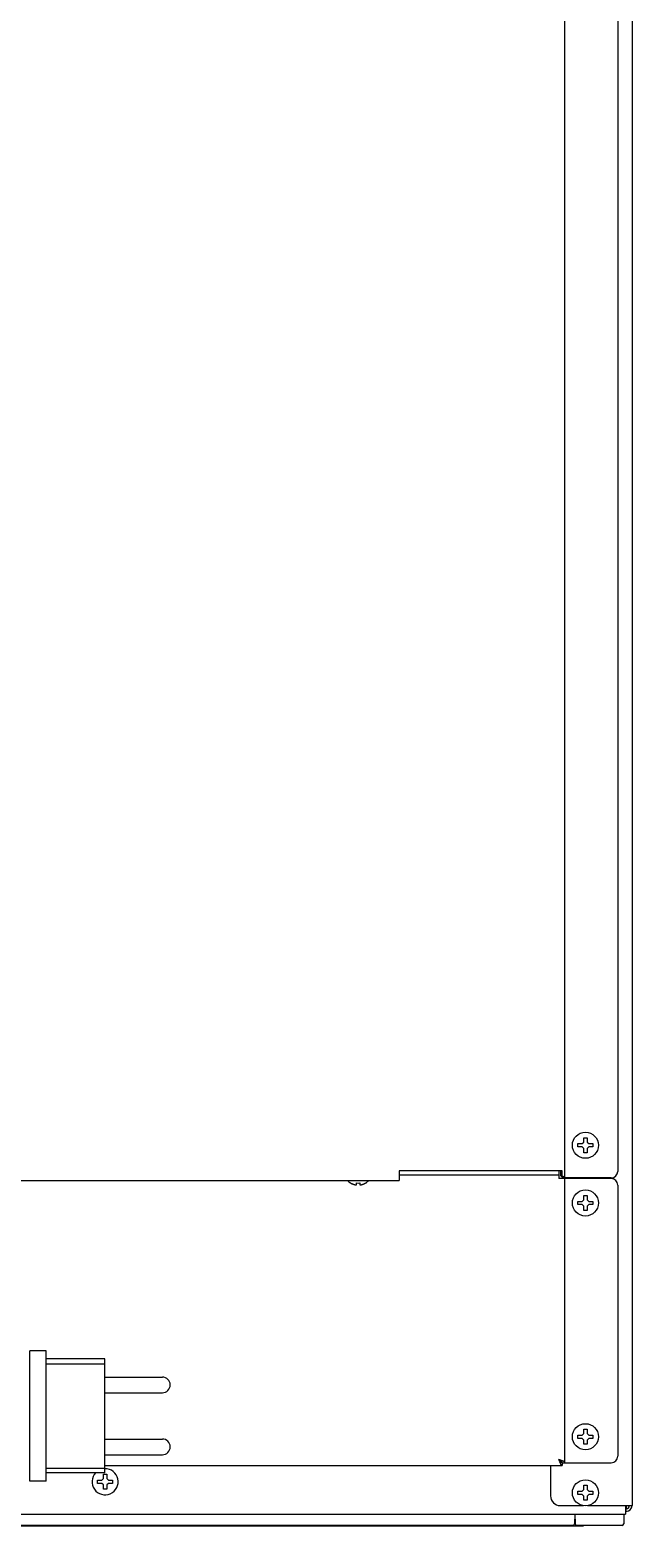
# Model space of a CAD drawing. Header units: millimetres. Extents: x -3169 to 1166, y -4146 to -91.
# Drawn here: x -2817.2 to -2632.6, y -2391.8 to -1932.9 of the extents above; entities that cross this region are included whole.
import ezdxf

# ---------------------------------------------------------------- set-up
doc = ezdxf.new("R2010")
doc.units = ezdxf.units.MM
doc.header["$LTSCALE"] = 23.1
doc.layers.get('0').update_dxf_attribs({"linetype": 'CONTINUOUS'})

msp = doc.modelspace()

# ---------------------------------------------------------------- linework, layer by layer
for p, q in [((-2632.62, -1479.56), (-2632.62, -2385.46)), ((-2653.22, -2284.96), (-2653.22, -1491.96)), ((-2637.02, -1498.76), (-2637.02, -2282.96)), ((-2649.22, -2274.46), (-2647.92, -2274.46)), ((-2649.22, -2275.46), (-2649.22, -2274.46)), ((-2647.92, -2275.46), (-2649.22, -2275.46)), ((-2647.92, -2274.46), (-2647.42, -2273.96)), ((-2647.42, -2275.96), (-2647.92, -2275.46)), ((-2647.42, -2272.66), (-2646.42, -2272.66)), ((-2647.42, -2273.96), (-2647.42, -2272.66)), ((-2647.42, -2277.26), (-2647.42, -2275.96)), ((-2646.42, -2272.66), (-2646.42, -2273.96)), ((-2646.42, -2273.96), (-2645.92, -2274.46)), ((-2645.92, -2275.46), (-2646.42, -2275.96)), ((-2646.42, -2275.96), (-2646.42, -2277.26)), ((-2645.92, -2274.46), (-2644.62, -2274.46)), ((-2644.62, -2275.46), (-2645.92, -2275.46)), ((-2644.62, -2274.46), (-2644.62, -2275.46)), ((-2646.42, -2277.26), (-2647.42, -2277.26)), ((-2654.02, -2282.76), (-2704.02, -2282.76)), ((-2704.02, -2282.76), (-2704.02, -2285.76)), ((-2704.02, -2284.06), (-2655.02, -2284.06)), ((-2655.02, -2282.76), (-2655.02, -2285.16)), ((-2639.02, -2285.16), (-2655.02, -2285.16)), ((-2654.46, -2284.34), (-2654.46, -2282.76)), ((-2654.02, -2284.34), (-2654.46, -2284.34)), ((-2654.02, -2284.34), (-2654.02, -2282.76)), ((-2653.22, -2284.96), (-2654.02, -2284.96)), ((-2639.02, -2284.96), (-2653.22, -2284.96)), ((-2653.22, -2372.36), (-2653.22, -2285.16)), ((-2945.22, -2285.76), (-2704.02, -2285.76)), ((-2718.92, -2286.54), (-2718.92, -2286.51)), ((-2717.12, -2287.06), (-2717.12, -2286.51)), ((-2716.12, -2286.51), (-2716.12, -2287.06)), ((-2714.32, -2286.51), (-2714.32, -2286.54)), ((-2637.02, -2287.16), (-2637.02, -2370.36)), ((-2649.22, -2292.16), (-2647.92, -2292.16)), ((-2649.22, -2293.16), (-2649.22, -2292.16)), ((-2647.92, -2293.16), (-2649.22, -2293.16)), ((-2647.92, -2292.16), (-2647.42, -2291.66)), ((-2647.42, -2293.66), (-2647.92, -2293.16)), ((-2647.42, -2290.36), (-2646.42, -2290.36)), ((-2647.42, -2291.66), (-2647.42, -2290.36)), ((-2647.42, -2294.96), (-2647.42, -2293.66)), ((-2646.42, -2290.36), (-2646.42, -2291.66)), ((-2646.42, -2291.66), (-2645.92, -2292.16)), ((-2645.92, -2293.16), (-2646.42, -2293.66)), ((-2646.42, -2293.66), (-2646.42, -2294.96)), ((-2645.92, -2292.16), (-2644.62, -2292.16)), ((-2644.62, -2293.16), (-2645.92, -2293.16)), ((-2644.62, -2292.16), (-2644.62, -2293.16)), ((-2646.42, -2294.96), (-2647.42, -2294.96)), ((-2812.22, -2337.96), (-2817.22, -2337.96)), ((-2817.22, -2377.96), (-2817.22, -2337.96)), ((-2812.22, -2377.96), (-2812.22, -2337.96)), ((-2794.22, -2340.46), (-2812.22, -2340.46)), ((-2812.22, -2341.96), (-2794.22, -2341.96)), ((-2794.22, -2375.46), (-2794.22, -2340.46)), ((-2794.22, -2346.06), (-2776.62, -2346.06)), ((-2794.22, -2350.86), (-2776.62, -2350.86)), ((-2647.92, -2363.86), (-2647.42, -2363.36)), ((-2647.42, -2362.06), (-2646.42, -2362.06)), ((-2647.42, -2363.36), (-2647.42, -2362.06)), ((-2646.42, -2362.06), (-2646.42, -2363.36)), ((-2646.42, -2363.36), (-2645.92, -2363.86)), ((-2794.22, -2365.06), (-2776.62, -2365.06)), ((-2649.22, -2363.86), (-2647.92, -2363.86)), ((-2649.22, -2364.86), (-2649.22, -2363.86)), ((-2647.92, -2364.86), (-2649.22, -2364.86)), ((-2647.42, -2365.36), (-2647.92, -2364.86)), ((-2647.42, -2366.66), (-2647.42, -2365.36)), ((-2646.42, -2366.66), (-2647.42, -2366.66)), ((-2645.92, -2364.86), (-2646.42, -2365.36)), ((-2646.42, -2365.36), (-2646.42, -2366.66)), ((-2645.92, -2363.86), (-2644.62, -2363.86)), ((-2644.62, -2364.86), (-2645.92, -2364.86)), ((-2644.62, -2363.86), (-2644.62, -2364.86)), ((-2794.22, -2369.86), (-2776.62, -2369.86)), ((-2654.02, -2372.36), (-2653.22, -2372.36)), ((-2654.02, -2372.36), (-2654.02, -2373.16)), ((-2653.22, -2372.36), (-2639.02, -2372.36)), ((-2812.22, -2373.96), (-2794.22, -2373.96)), ((-2794.22, -2375.46), (-2812.22, -2375.46)), ((-2794.68, -2375.86), (-2793.68, -2375.86)), ((-2794.68, -2377.16), (-2794.68, -2375.86)), ((-2794.22, -2373.16), (-2654.02, -2373.16)), ((-2793.68, -2375.86), (-2793.68, -2377.16)), ((-2657.62, -2373.16), (-2657.62, -2382.46)), ((-2812.22, -2377.96), (-2817.22, -2377.96)), ((-2796.48, -2377.66), (-2795.18, -2377.66)), ((-2796.48, -2378.66), (-2796.48, -2377.66)), ((-2795.18, -2378.66), (-2796.48, -2378.66)), ((-2795.18, -2377.66), (-2794.68, -2377.16)), ((-2794.68, -2379.16), (-2795.18, -2378.66)), ((-2794.68, -2380.46), (-2794.68, -2379.16)), ((-2793.68, -2380.46), (-2794.68, -2380.46)), ((-2793.68, -2377.16), (-2793.18, -2377.66)), ((-2793.18, -2378.66), (-2793.68, -2379.16)), ((-2793.68, -2379.16), (-2793.68, -2380.46)), ((-2793.18, -2377.66), (-2791.88, -2377.66)), ((-2791.88, -2378.66), (-2793.18, -2378.66)), ((-2791.88, -2377.66), (-2791.88, -2378.66)), ((-2649.22, -2381.06), (-2647.92, -2381.06)), ((-2649.22, -2382.06), (-2649.22, -2381.06)), ((-2647.92, -2381.06), (-2647.42, -2380.56)), ((-2647.42, -2379.26), (-2646.42, -2379.26)), ((-2647.42, -2380.56), (-2647.42, -2379.26)), ((-2646.42, -2379.26), (-2646.42, -2380.56)), ((-2646.42, -2380.56), (-2645.92, -2381.06)), ((-2645.92, -2381.06), (-2644.62, -2381.06)), ((-2644.62, -2381.06), (-2644.62, -2382.06)), ((-2654.62, -2385.46), (-2647.55, -2385.46)), ((-2647.92, -2382.06), (-2649.22, -2382.06)), ((-2647.42, -2382.56), (-2647.92, -2382.06)), ((-2647.42, -2383.86), (-2647.42, -2382.56)), ((-2646.42, -2383.86), (-2647.42, -2383.86)), ((-2645.92, -2382.06), (-2646.42, -2382.56)), ((-2646.42, -2382.56), (-2646.42, -2383.86)), ((-2646.28, -2385.46), (-2632.62, -2385.46)), ((-2644.62, -2382.06), (-2645.92, -2382.06)), ((-2634.62, -2385.46), (-2634.62, -2388.06)), ((-2634.42, -2385.46), (-2634.42, -2386.46)), ((-3165.62, -2388.06), (-2634.62, -2388.06)), ((-2650.12, -2388.06), (-2650.22, -2391.08)), ((-2650.12, -2388.06), (-2650.06, -2391.07)), ((-2635.12, -2388.06), (-2635.17, -2391.07)), ((-2634.42, -2386.46), (-2634.62, -2386.46)), ((-2634.42, -2387.26), (-2634.62, -2387.26)), ((-2634.42, -2387.26), (-2634.42, -2386.46)), ((-2647.62, -2391.76), (-3152.62, -2391.76)), ((-2650.72, -2391.56), (-3149.51, -2391.56)), ((-2635.67, -2391.56), (-2649.56, -2391.56)), ((-2647.62, -2391.56), (-2647.62, -2391.76))]:
    msp.add_line(p, q)
for centre in [(-2646.92, -2274.96), (-2646.92, -2292.66), (-2646.92, -2364.36), (-2646.92, -2381.56)]:
    msp.add_circle(centre, 4)
for centre, radius, start, end in [((-2639.02, -2282.96), 2, 270, 0), ((-2639.02, -2287.16), 2, 0, 90), ((-2716.42, -2282.44), 4.8, 223.8283, 238.6273), ((-2716.43, -2282.45), 4.75, 238.4659, 241.0313), ((-2716.43, -2282.46), 4.75, 241.0316, 241.9926), ((-2716.43, -2282.46), 4.75, 241.9926, 243.3187), ((-2716.43, -2282.46), 4.74, 243.3188, 244.4598), ((-2716.44, -2282.47), 4.74, 244.4598, 245.4278), ((-2716.44, -2282.47), 4.73, 245.4278, 246.6825), ((-2716.44, -2282.48), 4.73, 246.6826, 247.4526), ((-2716.44, -2282.48), 4.72, 247.4524, 248.9975), ((-2716.45, -2282.49), 4.72, 248.9977, 249.4819), ((-2716.45, -2282.5), 4.7, 249.4813, 251.5344), ((-2716.46, -2282.52), 4.68, 251.535, 252.6227), ((-2716.46, -2282.53), 4.67, 252.6228, 253.6051), ((-2716.47, -2282.56), 4.64, 253.6036, 255.6824), ((-2717.36, -2285.07), 2.01, 262.7259, 264.7415), ((-2717.36, -2285.09), 1.98, 264.7442, 265.3991), ((-2717.37, -2285.1), 1.97, 265.3984, 266.7833), ((-2717.37, -2285.11), 1.96, 266.7841, 267.6235), ((-2717.37, -2285.12), 1.96, 267.6234, 268.8455), ((-2717.37, -2285.12), 1.95, 268.8459, 269.8005), ((-2717.37, -2285.12), 1.95, 269.8006, 270.9258), ((-2717.37, -2285.12), 1.95, 270.9261, 271.9964), ((-2717.37, -2285.11), 1.96, 271.9964, 273.0228), ((-2717.37, -2285.1), 1.97, 273.0233, 274.286), ((-2717.37, -2285.09), 1.98, 274.2856, 275.1372), ((-2717.37, -2285.07), 2.01, 275.1401, 277.2744), ((-2716.62, -2282.76), 3.78, 262.3953, 277.6047), ((-2715.86, -2285.07), 2.01, 262.7256, 264.8598), ((-2715.86, -2285.09), 1.98, 264.8627, 265.7144), ((-2715.87, -2285.1), 1.97, 265.714, 266.9766), ((-2715.87, -2285.11), 1.96, 266.9771, 268.0037), ((-2715.87, -2285.12), 1.95, 268.0037, 269.0738), ((-2715.87, -2285.12), 1.95, 269.0741, 270.1995), ((-2715.87, -2285.12), 1.95, 270.1995, 271.1541), ((-2715.87, -2285.12), 1.95, 271.1545, 272.3767), ((-2715.87, -2285.11), 1.96, 272.3765, 273.2159), ((-2715.87, -2285.1), 1.97, 273.2167, 274.6016), ((-2715.87, -2285.09), 1.98, 274.6009, 275.2558), ((-2715.87, -2285.07), 2.01, 275.2585, 277.2741), ((-2716.76, -2282.56), 4.64, 284.3176, 286.3964), ((-2716.77, -2282.53), 4.67, 286.3949, 287.3772), ((-2716.78, -2282.52), 4.68, 287.3773, 288.465), ((-2716.78, -2282.5), 4.7, 288.4656, 290.5187), ((-2716.79, -2282.49), 4.72, 290.5181, 291.0023), ((-2716.79, -2282.48), 4.72, 291.0025, 292.5476), ((-2716.79, -2282.48), 4.73, 292.5474, 293.3174), ((-2716.79, -2282.47), 4.73, 293.3175, 294.5722), ((-2716.8, -2282.47), 4.74, 294.5722, 295.5402), ((-2716.8, -2282.46), 4.74, 295.5402, 296.6812), ((-2716.8, -2282.46), 4.75, 296.6813, 298.0074), ((-2716.8, -2282.46), 4.75, 298.0074, 298.9684), ((-2716.8, -2282.45), 4.75, 298.9687, 301.5341), ((-2716.82, -2282.44), 4.8, 301.3727, 316.1717), ((-2776.62, -2348.46), 2.4, 270, 90), ((-2776.62, -2367.46), 2.4, 270, 90), ((-2639.02, -2370.36), 2, 270, 0), ((-2794.18, -2378.16), 4, 136.904, 90.5825), ((-2654.62, -2382.46), 3, 180, 270), ((-2634.42, -2385.46), 1.8, 270, 0), ((-2634.42, -2385.46), 1, 270, 0), ((-2650.72, -2391.06), 0.5, 270, 358), ((-2649.56, -2391.06), 0.5, 181, 270), ((-2635.67, -2391.06), 0.5, 270, 359)]:
    msp.add_arc(centre, radius, start, end)
for points, knots in [([(-2654.46, -2284.34), (-2654.4, -2284.39), (-2654.28, -2284.48), (-2654.14, -2284.64), (-2654.04, -2284.79), (-2654.02, -2284.91), (-2654.02, -2284.96)], [0, 0, 0, 0, 0.305991, 0.572133, 0.798839, 1, 1, 1, 1]), ([(-2654.02, -2284.34), (-2653.9, -2284.38), (-2653.74, -2284.46), (-2653.55, -2284.57), (-2653.43, -2284.64), (-2653.34, -2284.72), (-2653.27, -2284.8), (-2653.23, -2284.88), (-2653.22, -2284.94), (-2653.22, -2284.96)], [0, 0, 0, 0, 0.348085, 0.498136, 0.630411, 0.744556, 0.841712, 0.924943, 1, 1, 1, 1]), ([(-2654.02, -2372.36), (-2654.21, -2372.36), (-2654.5, -2372.12), (-2654.78, -2371.74), (-2654.93, -2371.49), (-2655.02, -2371.36)], [0, 0, 0, 0, 0.400766, 0.683902, 1, 1, 1, 1]), ([(-2654.02, -2372.36), (-2654.02, -2372.17), (-2654.26, -2371.88), (-2654.64, -2371.6), (-2654.89, -2371.44), (-2655.02, -2371.36)], [0, 0, 0, 0, 0.400766, 0.683902, 1, 1, 1, 1]), ([(-2654.77, -2372.05), (-2654.79, -2372), (-2654.87, -2371.77), (-2654.95, -2371.54), (-2655.02, -2371.36)], [0, 0, 0, 0, 0.242927, 1, 1, 1, 1]), ([(-2654.33, -2371.61), (-2654.38, -2371.59), (-2654.61, -2371.5), (-2654.84, -2371.42), (-2655.02, -2371.36)], [0, 0, 0, 0, 0.242927, 1, 1, 1, 1]), ([(-2654.63, -2372.38), (-2654.64, -2372.35), (-2654.69, -2372.25), (-2654.73, -2372.14), (-2654.77, -2372.05)], [0, 0, 0, 0, 0.240441, 1, 1, 1, 1]), ([(-2654, -2371.74), (-2654.02, -2371.73), (-2654.13, -2371.69), (-2654.24, -2371.64), (-2654.33, -2371.61)], [0, 0, 0, 0, 0.240441, 1, 1, 1, 1]), ([(-2653.22, -2372.36), (-2653.22, -2372.26), (-2653.34, -2372.1), (-2653.56, -2371.96), (-2653.7, -2371.88), (-2653.79, -2371.84)], [0, 0, 0, 0, 0.376671, 0.655834, 1, 1, 1, 1]), ([(-2654.02, -2373.16), (-2654.12, -2373.16), (-2654.27, -2373.04), (-2654.42, -2372.82), (-2654.5, -2372.67), (-2654.54, -2372.59)], [0, 0, 0, 0, 0.376671, 0.655834, 1, 1, 1, 1])]:
    msp.add_open_spline(points, degree=3, knots=knots)
for points in [[(-2654.54, -2372.59), (-2654.57, -2372.52), (-2654.6, -2372.45), (-2654.63, -2372.38)], [(-2653.79, -2371.84), (-2653.86, -2371.81), (-2653.93, -2371.78), (-2654, -2371.74)]]:
    msp.add_open_spline(points, degree=3)

doc.saveas('drawing.dxf')
